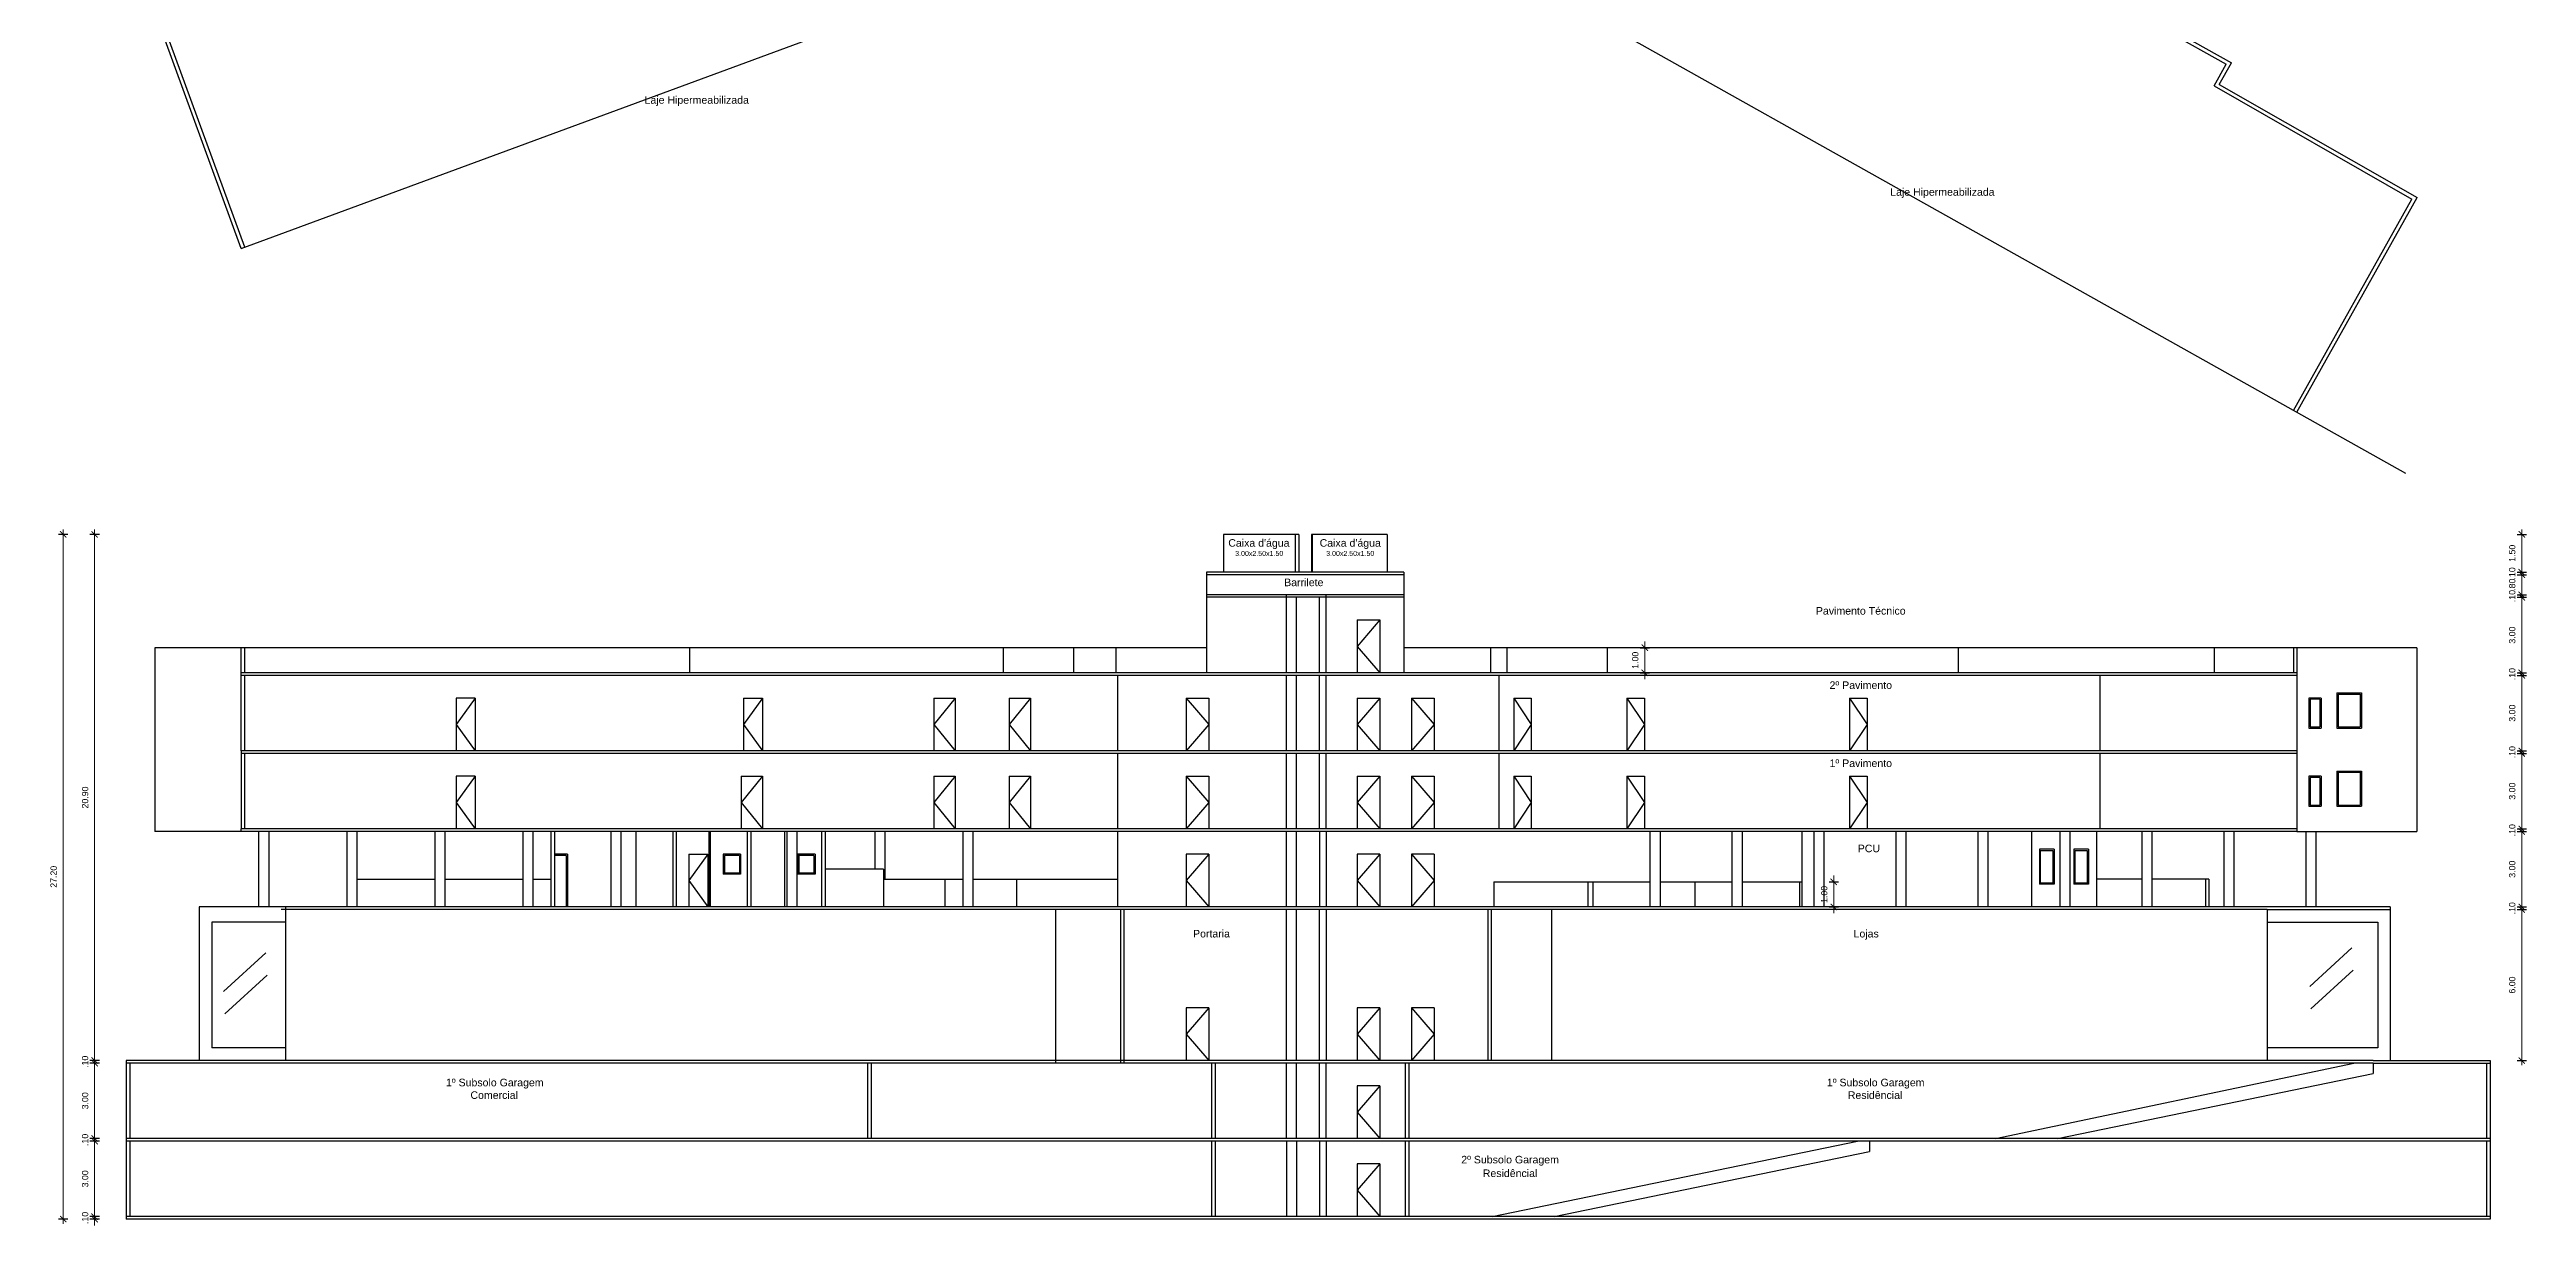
# Model space of a CAD drawing. Header units: millimetres. Extents: x -210 to 1173, y -437 to 320.
# Drawn here: x 695.2 to 793.6, y -335.7 to -289 of the extents above; entities that cross this region are included whole.
import ezdxf
from ezdxf.enums import TextEntityAlignment as Align

# ---------------------------------------------------------------- set-up
doc = ezdxf.new("R2010")
doc.units = ezdxf.units.MM
doc.header["$LTSCALE"] = 0.3
doc.linetypes.add('DASHED2', pattern=[9.525, 6.35, -3.175])
for name, color, linetype in [('CORTE', 6, 'Continuous'), ('COTAS', 1, 'Continuous'), ('PROJEÇÃO', 1, 'DASHED2'), ('TEXTOS', 2, 'Continuous'), ('VISTA', 2, 'Continuous'), ('VISTA LONGE', 1, 'Continuous')]:
    doc.layers.add(name, color=color, linetype=linetype)
doc.styles.add('2MM 1_100', font='ARIAL.TTF', dxfattribs={"height": 0.2})
doc.styles.add('3MM 1_100', font='ARIAL.TTF', dxfattribs={"height": 0.3})
doc.styles.add('COTAS', font='ARIAL.TTF')
doc.dimstyles.new('1_125', dxfattribs={"dimscale": 0.125, "dimtxt": 2, "dimasz": 2, "dimexe": 1.5, "dimexo": 6, "dimgap": 2, "dimtad": 1, "dimzin": 4, "dimdsep": 46, "dimtxsty": 'COTAS', "dimblk": 'ARCHTICK', "dimcen": 2.5, "dimdle": 1.5, "dimclrt": 2, "dimadec": 0, "dimazin": 0, "dimtfac": 1, "dimtix": 1, "dimtmove": 2, "dimatfit": 3, "dimldrblk": 'DOT', "dimfxl": 1.5, "dimfxlon": 1, "dimlwd": 5, "dimarcsym": 0})

# ---------------------------------------------------------------- blocks, each defined once
blk = doc.blocks.new('_ArchTick')
at = {"color": 0, "linetype": 'ByBlock', "const_width": 0.15}
blk.add_lwpolyline([(-0.5, -0.5), (0.5, 0.5)], dxfattribs=at)
blk = doc.blocks.new('*D17')
at = {"layer": 'COTAS', "color": 0, "lineweight": -2}
for p, q in [((695.922, -308.254), (695.547, -308.254)), ((695.922, -335.454), (695.547, -335.454))]:
    blk.add_line(p, q, dxfattribs=at)
at = {"layer": 'COTAS', "color": 0, "lineweight": 5}
blk.add_line((695.735, -308.066), (695.735, -335.641), dxfattribs=at)
at = {"layer": 'Defpoints', "color": 0}
for p in [(761.465, -308.254), (695.735, -335.454), (761.465, -335.454)]:
    blk.add_point(p, dxfattribs=at)
at = {"layer": 'COTAS', "color": 0, "lineweight": 5, "xscale": 0.25, "yscale": 0.25, "zscale": 0.25}
for p, rotation in [((695.735, -308.254), 90), ((695.735, -335.454), 270)]:
    blk.add_blockref('_ArchTick', p, dxfattribs=dict(at, rotation=rotation))
at = {"layer": 'COTAS', "color": 2, "insert": (695.357, -321.854), "char_height": 0.25, "attachment_point": 5, "rotation": 90, "style": 'COTAS'}
blk.add_mtext('27.20', dxfattribs=at)
blk = doc.blocks.new('_Dot')
at = {"color": 0, "linetype": 'ByBlock', "lineweight": -2}
blk.add_line((-0.5, 0), (-1, 0), dxfattribs=at)
at = {"color": 0, "linetype": 'ByBlock', "const_width": 0.5}
blk.add_lwpolyline([(-0.25, 0, 1), (0.25, 0, 1)], format="xyb", close=True, dxfattribs=at)
blk = doc.blocks.new('*D18')
at = {"layer": 'COTAS', "color": 0, "lineweight": -2}
for p, q in [((697.172, -335.354), (696.797, -335.354)), ((697.172, -335.454), (696.797, -335.454))]:
    blk.add_line(p, q, dxfattribs=at)
at = {"layer": 'COTAS', "color": 0, "lineweight": 5}
for p, q in [((696.985, -335.354), (696.985, -335.104)), ((696.985, -335.454), (696.985, -335.354)), ((696.985, -335.454), (696.985, -335.704))]:
    blk.add_line(p, q, dxfattribs=at)
at = {"layer": 'Defpoints', "color": 0}
for p in [(696.985, -335.354), (698.235, -335.354), (698.235, -335.454)]:
    blk.add_point(p, dxfattribs=at)
at = {"layer": 'COTAS', "color": 0, "lineweight": 5, "xscale": 0.25, "yscale": 0.25, "zscale": 0.25}
for p, rotation in [((696.985, -335.354), 270), ((696.985, -335.454), 90)]:
    blk.add_blockref('_ArchTick', p, dxfattribs=dict(at, rotation=rotation))
at = {"layer": 'COTAS', "color": 2, "insert": (696.607, -335.404), "char_height": 0.25, "attachment_point": 5, "rotation": 90, "style": 'COTAS'}
blk.add_mtext('.10', dxfattribs=at)
blk = doc.blocks.new('*D19')
at = {"layer": 'COTAS', "color": 0, "lineweight": -2}
for p, q in [((697.172, -332.354), (696.797, -332.354)), ((697.172, -335.354), (696.797, -335.354))]:
    blk.add_line(p, q, dxfattribs=at)
at = {"layer": 'COTAS', "color": 0, "lineweight": 5}
blk.add_line((696.985, -335.541), (696.985, -332.166), dxfattribs=at)
at = {"layer": 'Defpoints', "color": 0}
for p in [(696.985, -332.354), (698.235, -332.354), (698.235, -335.354)]:
    blk.add_point(p, dxfattribs=at)
at = {"layer": 'COTAS', "color": 0, "lineweight": 5, "xscale": 0.25, "yscale": 0.25, "zscale": 0.25}
for p, rotation in [((696.985, -332.354), 90), ((696.985, -335.354), 270)]:
    blk.add_blockref('_ArchTick', p, dxfattribs=dict(at, rotation=rotation))
at = {"layer": 'COTAS', "color": 2, "insert": (696.607, -333.854), "char_height": 0.25, "attachment_point": 5, "rotation": 90, "style": 'COTAS'}
blk.add_mtext('3.00', dxfattribs=at)
blk = doc.blocks.new('*D20')
at = {"layer": 'COTAS', "color": 0, "lineweight": -2}
for p, q in [((697.172, -332.254), (696.797, -332.254)), ((697.172, -332.354), (696.797, -332.354))]:
    blk.add_line(p, q, dxfattribs=at)
at = {"layer": 'COTAS', "color": 0, "lineweight": 5}
for p, q in [((696.985, -332.254), (696.985, -332.004)), ((696.985, -332.354), (696.985, -332.254)), ((696.985, -332.354), (696.985, -332.604))]:
    blk.add_line(p, q, dxfattribs=at)
at = {"layer": 'Defpoints', "color": 0}
for p in [(696.985, -332.254), (698.235, -332.254), (698.235, -332.354)]:
    blk.add_point(p, dxfattribs=at)
at = {"layer": 'COTAS', "color": 0, "lineweight": 5, "xscale": 0.25, "yscale": 0.25, "zscale": 0.25}
for p, rotation in [((696.985, -332.254), 270), ((696.985, -332.354), 90)]:
    blk.add_blockref('_ArchTick', p, dxfattribs=dict(at, rotation=rotation))
at = {"layer": 'COTAS', "color": 2, "insert": (696.607, -332.304), "char_height": 0.25, "attachment_point": 5, "rotation": 90, "style": 'COTAS'}
blk.add_mtext('.10', dxfattribs=at)
blk = doc.blocks.new('*D21')
at = {"layer": 'COTAS', "color": 0, "lineweight": -2}
for p, q in [((697.172, -329.254), (696.797, -329.254)), ((697.172, -332.254), (696.797, -332.254))]:
    blk.add_line(p, q, dxfattribs=at)
at = {"layer": 'COTAS', "color": 0, "lineweight": 5}
blk.add_line((696.985, -332.441), (696.985, -329.066), dxfattribs=at)
at = {"layer": 'Defpoints', "color": 0}
for p in [(696.985, -329.254), (698.235, -329.254), (698.235, -332.254)]:
    blk.add_point(p, dxfattribs=at)
at = {"layer": 'COTAS', "color": 0, "lineweight": 5, "xscale": 0.25, "yscale": 0.25, "zscale": 0.25}
for p, rotation in [((696.985, -329.254), 90), ((696.985, -332.254), 270)]:
    blk.add_blockref('_ArchTick', p, dxfattribs=dict(at, rotation=rotation))
at = {"layer": 'COTAS', "color": 2, "insert": (696.607, -330.754), "char_height": 0.25, "attachment_point": 5, "rotation": 90, "style": 'COTAS'}
blk.add_mtext('3.00', dxfattribs=at)
blk = doc.blocks.new('*D22')
at = {"layer": 'COTAS', "color": 0, "lineweight": -2}
for p, q in [((697.172, -329.154), (696.797, -329.154)), ((697.172, -329.254), (696.797, -329.254))]:
    blk.add_line(p, q, dxfattribs=at)
at = {"layer": 'COTAS', "color": 0, "lineweight": 5}
for p, q in [((696.985, -329.154), (696.985, -328.904)), ((696.985, -329.254), (696.985, -329.154)), ((696.985, -329.254), (696.985, -329.504))]:
    blk.add_line(p, q, dxfattribs=at)
at = {"layer": 'Defpoints', "color": 0}
for p in [(696.985, -329.154), (698.235, -329.154), (698.235, -329.254)]:
    blk.add_point(p, dxfattribs=at)
at = {"layer": 'COTAS', "color": 0, "lineweight": 5, "xscale": 0.25, "yscale": 0.25, "zscale": 0.25}
for p, rotation in [((696.985, -329.154), 270), ((696.985, -329.254), 90)]:
    blk.add_blockref('_ArchTick', p, dxfattribs=dict(at, rotation=rotation))
at = {"layer": 'COTAS', "color": 2, "insert": (696.607, -329.204), "char_height": 0.25, "attachment_point": 5, "rotation": 90, "style": 'COTAS'}
blk.add_mtext('.10', dxfattribs=at)
blk = doc.blocks.new('*D23')
at = {"layer": 'COTAS', "color": 0, "lineweight": -2}
for p, q in [((697.172, -308.254), (696.797, -308.254)), ((697.172, -329.154), (696.797, -329.154))]:
    blk.add_line(p, q, dxfattribs=at)
at = {"layer": 'COTAS', "color": 0, "lineweight": 5}
blk.add_line((696.985, -308.066), (696.985, -329.341), dxfattribs=at)
at = {"layer": 'Defpoints', "color": 0}
for p in [(743.252, -308.254), (696.985, -329.154), (743.252, -329.154)]:
    blk.add_point(p, dxfattribs=at)
at = {"layer": 'COTAS', "color": 0, "lineweight": 5, "xscale": 0.25, "yscale": 0.25, "zscale": 0.25}
for p, rotation in [((696.985, -308.254), 90), ((696.985, -329.154), 270)]:
    blk.add_blockref('_ArchTick', p, dxfattribs=dict(at, rotation=rotation))
at = {"layer": 'COTAS', "color": 2, "insert": (696.607, -318.704), "char_height": 0.25, "attachment_point": 5, "rotation": 90, "style": 'COTAS'}
blk.add_mtext('20.90', dxfattribs=at)
blk = doc.blocks.new('*D24')
at = {"layer": 'COTAS', "color": 0, "lineweight": -2}
for p, q in [((793.221, -323.154), (793.596, -323.154)), ((793.221, -329.154), (793.596, -329.154))]:
    blk.add_line(p, q, dxfattribs=at)
at = {"layer": 'COTAS', "color": 0, "lineweight": 5}
blk.add_line((793.409, -329.341), (793.409, -322.966), dxfattribs=at)
at = {"layer": 'Defpoints', "color": 0}
for p in [(788.186, -323.154), (793.409, -323.154), (788.186, -329.154)]:
    blk.add_point(p, dxfattribs=at)
at = {"layer": 'COTAS', "color": 0, "lineweight": 5, "xscale": 0.25, "yscale": 0.25, "zscale": 0.25}
for p, rotation in [((793.409, -323.154), 90), ((793.409, -329.154), 270)]:
    blk.add_blockref('_ArchTick', p, dxfattribs=dict(at, rotation=rotation))
at = {"layer": 'COTAS', "color": 2, "insert": (793.031, -326.154), "char_height": 0.25, "attachment_point": 5, "rotation": 90, "style": 'COTAS'}
blk.add_mtext('6.00', dxfattribs=at)
blk = doc.blocks.new('*D25')
at = {"layer": 'COTAS', "color": 0, "lineweight": -2}
for p, q in [((793.221, -323.054), (793.596, -323.054)), ((793.221, -323.154), (793.596, -323.154))]:
    blk.add_line(p, q, dxfattribs=at)
at = {"layer": 'COTAS', "color": 0, "lineweight": 5}
for p, q in [((793.409, -323.054), (793.409, -322.804)), ((793.409, -323.154), (793.409, -323.054)), ((793.409, -323.154), (793.409, -323.404))]:
    blk.add_line(p, q, dxfattribs=at)
at = {"layer": 'Defpoints', "color": 0}
for p in [(788.186, -323.054), (788.186, -323.154), (793.409, -323.054)]:
    blk.add_point(p, dxfattribs=at)
at = {"layer": 'COTAS', "color": 0, "lineweight": 5, "xscale": 0.25, "yscale": 0.25, "zscale": 0.25}
for p, rotation in [((793.409, -323.054), 270), ((793.409, -323.154), 90)]:
    blk.add_blockref('_ArchTick', p, dxfattribs=dict(at, rotation=rotation))
at = {"layer": 'COTAS', "color": 2, "insert": (793.031, -323.104), "char_height": 0.25, "attachment_point": 5, "rotation": 90, "style": 'COTAS'}
blk.add_mtext('.10', dxfattribs=at)
blk = doc.blocks.new('*D26')
at = {"layer": 'COTAS', "color": 0, "lineweight": -2}
for p, q in [((793.221, -320.054), (793.596, -320.054)), ((793.221, -323.054), (793.596, -323.054))]:
    blk.add_line(p, q, dxfattribs=at)
at = {"layer": 'COTAS', "color": 0, "lineweight": 5}
blk.add_line((793.409, -319.866), (793.409, -323.241), dxfattribs=at)
at = {"layer": 'Defpoints', "color": 0}
for p in [(784.467, -320.054), (784.467, -323.054), (793.409, -323.054)]:
    blk.add_point(p, dxfattribs=at)
at = {"layer": 'COTAS', "color": 0, "lineweight": 5, "xscale": 0.25, "yscale": 0.25, "zscale": 0.25}
for p, rotation in [((793.409, -320.054), 90), ((793.409, -323.054), 270)]:
    blk.add_blockref('_ArchTick', p, dxfattribs=dict(at, rotation=rotation))
at = {"layer": 'COTAS', "color": 2, "insert": (793.031, -321.554), "char_height": 0.25, "attachment_point": 5, "rotation": 90, "style": 'COTAS'}
blk.add_mtext('3.00', dxfattribs=at)
blk = doc.blocks.new('*D27')
at = {"layer": 'COTAS', "color": 0, "lineweight": 5}
for p, q in [((793.409, -319.954), (793.409, -319.704)), ((793.409, -320.054), (793.409, -319.954)), ((793.409, -320.054), (793.409, -320.304))]:
    blk.add_line(p, q, dxfattribs=at)
at = {"layer": 'COTAS', "color": 0, "lineweight": -2}
for p, q in [((793.221, -319.954), (793.596, -319.954)), ((793.221, -320.054), (793.596, -320.054))]:
    blk.add_line(p, q, dxfattribs=at)
at = {"layer": 'Defpoints', "color": 0}
for p in [(784.467, -319.954), (784.467, -320.054), (793.409, -319.954)]:
    blk.add_point(p, dxfattribs=at)
at = {"layer": 'COTAS', "color": 0, "lineweight": 5, "xscale": 0.25, "yscale": 0.25, "zscale": 0.25}
for p, rotation in [((793.409, -319.954), 270), ((793.409, -320.054), 90)]:
    blk.add_blockref('_ArchTick', p, dxfattribs=dict(at, rotation=rotation))
at = {"layer": 'COTAS', "color": 2, "insert": (793.031, -320.004), "char_height": 0.25, "attachment_point": 5, "rotation": 90, "style": 'COTAS'}
blk.add_mtext('.10', dxfattribs=at)
blk = doc.blocks.new('*D28')
at = {"layer": 'COTAS', "color": 0, "lineweight": 5}
blk.add_line((793.409, -320.141), (793.409, -316.766), dxfattribs=at)
at = {"layer": 'COTAS', "color": 0, "lineweight": -2}
for p, q in [((793.221, -316.954), (793.596, -316.954)), ((793.221, -319.954), (793.596, -319.954))]:
    blk.add_line(p, q, dxfattribs=at)
at = {"layer": 'Defpoints', "color": 0}
for p in [(784.467, -316.954), (793.409, -316.954), (784.467, -319.954)]:
    blk.add_point(p, dxfattribs=at)
at = {"layer": 'COTAS', "color": 0, "lineweight": 5, "xscale": 0.25, "yscale": 0.25, "zscale": 0.25}
for p, rotation in [((793.409, -316.954), 90), ((793.409, -319.954), 270)]:
    blk.add_blockref('_ArchTick', p, dxfattribs=dict(at, rotation=rotation))
at = {"layer": 'COTAS', "color": 2, "insert": (793.031, -318.454), "char_height": 0.25, "attachment_point": 5, "rotation": 90, "style": 'COTAS'}
blk.add_mtext('3.00', dxfattribs=at)
blk = doc.blocks.new('*D29')
at = {"layer": 'COTAS', "color": 0, "lineweight": -2}
for p, q in [((793.221, -316.854), (793.596, -316.854)), ((793.221, -316.954), (793.596, -316.954))]:
    blk.add_line(p, q, dxfattribs=at)
at = {"layer": 'COTAS', "color": 0, "lineweight": 5}
for p, q in [((793.409, -316.854), (793.409, -316.604)), ((793.409, -316.954), (793.409, -316.854)), ((793.409, -316.954), (793.409, -317.204))]:
    blk.add_line(p, q, dxfattribs=at)
at = {"layer": 'Defpoints', "color": 0}
for p in [(784.467, -316.854), (793.409, -316.854), (784.467, -316.954)]:
    blk.add_point(p, dxfattribs=at)
at = {"layer": 'COTAS', "color": 0, "lineweight": 5, "xscale": 0.25, "yscale": 0.25, "zscale": 0.25}
for p, rotation in [((793.409, -316.854), 270), ((793.409, -316.954), 90)]:
    blk.add_blockref('_ArchTick', p, dxfattribs=dict(at, rotation=rotation))
at = {"layer": 'COTAS', "color": 2, "insert": (793.031, -316.904), "char_height": 0.25, "attachment_point": 5, "rotation": 90, "style": 'COTAS'}
blk.add_mtext('.10', dxfattribs=at)
blk = doc.blocks.new('*D30')
at = {"layer": 'COTAS', "color": 0, "lineweight": -2}
for p, q in [((793.221, -313.854), (793.596, -313.854)), ((793.221, -316.854), (793.596, -316.854))]:
    blk.add_line(p, q, dxfattribs=at)
at = {"layer": 'COTAS', "color": 0, "lineweight": 5}
blk.add_line((793.409, -317.041), (793.409, -313.666), dxfattribs=at)
at = {"layer": 'Defpoints', "color": 0}
for p in [(784.467, -313.854), (793.409, -313.854), (784.467, -316.854)]:
    blk.add_point(p, dxfattribs=at)
at = {"layer": 'COTAS', "color": 0, "lineweight": 5, "xscale": 0.25, "yscale": 0.25, "zscale": 0.25}
for p, rotation in [((793.409, -313.854), 90), ((793.409, -316.854), 270)]:
    blk.add_blockref('_ArchTick', p, dxfattribs=dict(at, rotation=rotation))
at = {"layer": 'COTAS', "color": 2, "insert": (793.031, -315.354), "char_height": 0.25, "attachment_point": 5, "rotation": 90, "style": 'COTAS'}
blk.add_mtext('3.00', dxfattribs=at)
blk = doc.blocks.new('*D31')
at = {"layer": 'COTAS', "color": 0, "lineweight": -2}
for p, q in [((793.221, -313.754), (793.596, -313.754)), ((793.221, -313.854), (793.596, -313.854))]:
    blk.add_line(p, q, dxfattribs=at)
at = {"layer": 'COTAS', "color": 0, "lineweight": 5}
for p, q in [((793.409, -313.754), (793.409, -313.504)), ((793.409, -313.854), (793.409, -313.754)), ((793.409, -313.854), (793.409, -314.104))]:
    blk.add_line(p, q, dxfattribs=at)
at = {"layer": 'Defpoints', "color": 0}
for p in [(784.467, -313.754), (784.467, -313.854), (793.409, -313.754)]:
    blk.add_point(p, dxfattribs=at)
at = {"layer": 'COTAS', "color": 0, "lineweight": 5, "xscale": 0.25, "yscale": 0.25, "zscale": 0.25}
for p, rotation in [((793.409, -313.754), 270), ((793.409, -313.854), 90)]:
    blk.add_blockref('_ArchTick', p, dxfattribs=dict(at, rotation=rotation))
at = {"layer": 'COTAS', "color": 2, "insert": (793.031, -313.804), "char_height": 0.25, "attachment_point": 5, "rotation": 90, "style": 'COTAS'}
blk.add_mtext('.10', dxfattribs=at)
blk = doc.blocks.new('*D32')
at = {"layer": 'COTAS', "color": 0, "lineweight": -2}
for p, q in [((793.221, -310.754), (793.596, -310.754)), ((793.221, -313.754), (793.596, -313.754))]:
    blk.add_line(p, q, dxfattribs=at)
at = {"layer": 'COTAS', "color": 0, "lineweight": 5}
blk.add_line((793.409, -313.941), (793.409, -310.566), dxfattribs=at)
at = {"layer": 'Defpoints', "color": 0}
for p in [(749.002, -310.754), (793.409, -310.754), (749.002, -313.754)]:
    blk.add_point(p, dxfattribs=at)
at = {"layer": 'COTAS', "color": 0, "lineweight": 5, "xscale": 0.25, "yscale": 0.25, "zscale": 0.25}
for p, rotation in [((793.409, -310.754), 90), ((793.409, -313.754), 270)]:
    blk.add_blockref('_ArchTick', p, dxfattribs=dict(at, rotation=rotation))
at = {"layer": 'COTAS', "color": 2, "insert": (793.031, -312.254), "char_height": 0.25, "attachment_point": 5, "rotation": 90, "style": 'COTAS'}
blk.add_mtext('3.00', dxfattribs=at)
blk = doc.blocks.new('*D33')
at = {"layer": 'COTAS', "color": 0, "lineweight": -2}
for p, q in [((793.221, -310.654), (793.596, -310.654)), ((793.221, -310.754), (793.596, -310.754))]:
    blk.add_line(p, q, dxfattribs=at)
at = {"layer": 'COTAS', "color": 0, "lineweight": 5}
for p, q in [((793.409, -310.654), (793.409, -310.404)), ((793.409, -310.754), (793.409, -310.654)), ((793.409, -310.754), (793.409, -311.004))]:
    blk.add_line(p, q, dxfattribs=at)
at = {"layer": 'Defpoints', "color": 0}
for p in [(749.002, -310.654), (749.002, -310.754), (793.409, -310.654)]:
    blk.add_point(p, dxfattribs=at)
at = {"layer": 'COTAS', "color": 0, "lineweight": 5, "xscale": 0.25, "yscale": 0.25, "zscale": 0.25}
for p, rotation in [((793.409, -310.654), 270), ((793.409, -310.754), 90)]:
    blk.add_blockref('_ArchTick', p, dxfattribs=dict(at, rotation=rotation))
at = {"layer": 'COTAS', "color": 2, "insert": (793.031, -310.704), "char_height": 0.25, "attachment_point": 5, "rotation": 90, "style": 'COTAS'}
blk.add_mtext('.10', dxfattribs=at)
blk = doc.blocks.new('*D34')
at = {"layer": 'COTAS', "color": 0, "lineweight": -2}
for p, q in [((793.221, -309.854), (793.596, -309.854)), ((793.221, -310.654), (793.596, -310.654))]:
    blk.add_line(p, q, dxfattribs=at)
at = {"layer": 'COTAS', "color": 0, "lineweight": 5}
for p, q in [((793.409, -309.854), (793.409, -309.604)), ((793.409, -310.654), (793.409, -309.854)), ((793.409, -310.654), (793.409, -310.904))]:
    blk.add_line(p, q, dxfattribs=at)
at = {"layer": 'Defpoints', "color": 0}
for p in [(749.002, -309.854), (793.409, -309.854), (749.002, -310.654)]:
    blk.add_point(p, dxfattribs=at)
at = {"layer": 'COTAS', "color": 0, "lineweight": 5, "xscale": 0.25, "yscale": 0.25, "zscale": 0.25}
for p, rotation in [((793.409, -309.854), 270), ((793.409, -310.654), 90)]:
    blk.add_blockref('_ArchTick', p, dxfattribs=dict(at, rotation=rotation))
at = {"layer": 'COTAS', "color": 2, "insert": (793.031, -310.254), "char_height": 0.25, "attachment_point": 5, "rotation": 90, "style": 'COTAS'}
blk.add_mtext('.80', dxfattribs=at)
blk = doc.blocks.new('*D35')
at = {"layer": 'COTAS', "color": 0, "lineweight": -2}
for p, q in [((793.221, -309.754), (793.596, -309.754)), ((793.221, -309.854), (793.596, -309.854))]:
    blk.add_line(p, q, dxfattribs=at)
at = {"layer": 'COTAS', "color": 0, "lineweight": 5}
for p, q in [((793.409, -309.754), (793.409, -309.504)), ((793.409, -309.854), (793.409, -309.754)), ((793.409, -309.854), (793.409, -310.104))]:
    blk.add_line(p, q, dxfattribs=at)
at = {"layer": 'Defpoints', "color": 0}
for p in [(749.002, -309.754), (749.002, -309.854), (793.409, -309.754)]:
    blk.add_point(p, dxfattribs=at)
at = {"layer": 'COTAS', "color": 0, "lineweight": 5, "xscale": 0.25, "yscale": 0.25, "zscale": 0.25}
for p, rotation in [((793.409, -309.754), 270), ((793.409, -309.854), 90)]:
    blk.add_blockref('_ArchTick', p, dxfattribs=dict(at, rotation=rotation))
at = {"layer": 'COTAS', "color": 2, "insert": (793.031, -309.804), "char_height": 0.25, "attachment_point": 5, "rotation": 90, "style": 'COTAS'}
blk.add_mtext('.10', dxfattribs=at)
blk = doc.blocks.new('*D36')
at = {"layer": 'COTAS', "color": 0, "lineweight": -2}
for p, q in [((793.221, -308.254), (793.596, -308.254)), ((793.221, -309.754), (793.596, -309.754))]:
    blk.add_line(p, q, dxfattribs=at)
at = {"layer": 'COTAS', "color": 0, "lineweight": 5}
blk.add_line((793.409, -309.941), (793.409, -308.066), dxfattribs=at)
at = {"layer": 'Defpoints', "color": 0}
for p in [(748.328, -308.254), (793.409, -308.254), (748.328, -309.754)]:
    blk.add_point(p, dxfattribs=at)
at = {"layer": 'COTAS', "color": 0, "lineweight": 5, "xscale": 0.25, "yscale": 0.25, "zscale": 0.25}
for p, rotation in [((793.409, -308.254), 90), ((793.409, -309.754), 270)]:
    blk.add_blockref('_ArchTick', p, dxfattribs=dict(at, rotation=rotation))
at = {"layer": 'COTAS', "color": 2, "insert": (793.031, -309.004), "char_height": 0.25, "attachment_point": 5, "rotation": 90, "style": 'COTAS'}
blk.add_mtext('1.50', dxfattribs=at)
blk = doc.blocks.new('*D37')
at = {"layer": 'COTAS', "color": 0, "lineweight": -2}
for p, q in [((765.889, -322.054), (766.264, -322.054)), ((765.889, -323.054), (766.264, -323.054))]:
    blk.add_line(p, q, dxfattribs=at)
at = {"layer": 'COTAS', "color": 0, "lineweight": 5}
for p, q in [((766.076, -322.054), (766.076, -321.804)), ((766.076, -322.054), (766.076, -323.054)), ((766.076, -323.054), (766.076, -323.304))]:
    blk.add_line(p, q, dxfattribs=at)
at = {"layer": 'Defpoints', "color": 0}
for p in [(764.81, -322.054), (764.81, -323.054), (766.076, -323.054)]:
    blk.add_point(p, dxfattribs=at)
at = {"layer": 'COTAS', "color": 0, "lineweight": 5, "xscale": 0.25, "yscale": 0.25, "zscale": 0.25}
for p, rotation in [((766.076, -322.054), 270), ((766.076, -323.054), 90)]:
    blk.add_blockref('_ArchTick', p, dxfattribs=dict(at, rotation=rotation))
at = {"layer": 'COTAS', "color": 2, "insert": (765.699, -322.554), "char_height": 0.25, "attachment_point": 5, "rotation": 90, "style": 'COTAS'}
blk.add_mtext('1.00', dxfattribs=at)
blk = doc.blocks.new('*D38')
at = {"layer": 'COTAS', "color": 0, "lineweight": -2}
for p, q in [((758.381, -312.754), (758.756, -312.754)), ((758.381, -313.754), (758.756, -313.754))]:
    blk.add_line(p, q, dxfattribs=at)
at = {"layer": 'COTAS', "color": 0, "lineweight": 5}
for p, q in [((758.568, -312.754), (758.568, -312.504)), ((758.568, -312.754), (758.568, -313.754)), ((758.568, -313.754), (758.568, -314.004))]:
    blk.add_line(p, q, dxfattribs=at)
at = {"layer": 'Defpoints', "color": 0}
for p in [(757.078, -312.754), (757.078, -313.754), (758.568, -313.754)]:
    blk.add_point(p, dxfattribs=at)
at = {"layer": 'COTAS', "color": 0, "lineweight": 5, "xscale": 0.25, "yscale": 0.25, "zscale": 0.25}
for p, rotation in [((758.568, -312.754), 270), ((758.568, -313.754), 90)]:
    blk.add_blockref('_ArchTick', p, dxfattribs=dict(at, rotation=rotation))
at = {"layer": 'COTAS', "color": 2, "insert": (758.191, -313.254), "char_height": 0.25, "attachment_point": 5, "rotation": 90, "style": 'COTAS'}
blk.add_mtext('1.00', dxfattribs=at)

msp = doc.modelspace()

# ---------------------------------------------------------------- linework, layer by layer
for p, q in [((702.806, -296.892), (745.084, -281.314)), ((788.805, -305.834), (745.092, -281.314))]:
    msp.add_line(p, q)
at = {"layer": 'CORTE'}
for p, q in [((744.677, -308.254), (744.677, -309.754)), ((744.828, -308.254), (744.677, -308.254)), ((744.828, -308.254), (744.828, -309.754)), ((745.328, -308.254), (745.328, -309.754)), ((745.359, -308.254), (745.328, -308.254)), ((745.359, -308.254), (745.359, -309.754)), ((744.329, -313.754), (744.329, -310.654)), ((745.911, -310.654), (744.329, -310.654)), ((745.911, -310.754), (744.329, -310.754)), ((744.737, -313.754), (744.737, -310.754)), ((745.644, -313.754), (745.644, -310.754)), ((745.911, -313.754), (745.911, -310.654)), ((702.805, -316.854), (702.805, -312.754)), ((702.945, -312.754), (702.805, -312.754)), ((702.945, -312.754), (702.945, -313.754)), ((784.336, -312.754), (784.336, -313.754)), ((784.467, -312.754), (784.336, -312.754)), ((784.467, -312.754), (784.467, -313.754)), ((784.467, -313.754), (702.805, -313.754)), ((784.467, -313.854), (702.805, -313.854)), ((702.945, -313.854), (702.945, -316.854)), ((744.329, -316.854), (744.329, -313.854)), ((744.737, -316.854), (744.737, -313.854)), ((745.644, -316.854), (745.644, -313.854)), ((745.911, -316.854), (745.911, -313.854)), ((776.642, -313.854), (776.642, -316.854)), ((784.467, -313.754), (784.467, -320.054)), ((702.805, -316.854), (702.805, -319.954)), ((784.467, -316.854), (702.805, -316.854)), ((784.467, -316.954), (702.805, -316.954)), ((702.945, -316.954), (702.945, -319.954)), ((744.329, -319.954), (744.329, -316.954)), ((744.737, -319.954), (744.737, -316.954)), ((745.644, -319.954), (745.644, -316.954)), ((745.911, -319.954), (745.911, -316.954)), ((776.642, -316.954), (776.642, -319.954)), ((784.467, -319.954), (702.805, -319.954)), ((702.805, -320.054), (702.805, -319.954)), ((703.899, -320.054), (702.805, -320.054)), ((784.467, -320.054), (703.899, -320.054)), ((715.115, -320.054), (715.115, -323.054)), ((715.25, -320.054), (715.25, -323.054)), ((719.954, -320.054), (719.954, -323.054)), ((720.089, -320.054), (720.089, -323.054)), ((722.907, -320.054), (722.907, -323.054)), ((723.051, -320.054), (723.051, -323.054)), ((725.867, -320.054), (725.867, -323.054)), ((726.007, -320.054), (726.007, -323.054)), ((744.329, -323.054), (744.329, -320.054)), ((744.737, -323.054), (744.737, -320.054)), ((745.644, -320.054), (745.644, -323.054)), ((745.911, -320.054), (745.911, -323.054)), ((780.849, -321.954), (780.849, -323.054)), ((780.979, -321.954), (780.849, -321.954)), ((780.979, -321.954), (780.979, -323.054)), ((788.186, -323.054), (704.399, -323.054)), ((783.295, -323.154), (704.399, -323.154)), ((704.57, -323.054), (704.57, -323.154)), ((704.57, -323.154), (704.57, -329.154)), ((735.16, -323.154), (735.16, -329.214)), ((737.734, -323.154), (737.734, -329.214)), ((737.875, -323.154), (737.875, -329.214)), ((744.329, -329.154), (744.329, -323.154)), ((744.737, -329.154), (744.737, -323.154)), ((745.644, -329.154), (745.644, -323.154)), ((745.911, -323.154), (745.911, -329.154)), ((752.333, -323.154), (752.333, -329.154)), ((752.464, -323.154), (752.464, -329.154)), ((754.863, -323.154), (754.863, -329.154)), ((783.295, -323.154), (783.295, -329.154)), ((788.186, -323.054), (788.186, -323.154)), ((698.235, -329.154), (698.235, -335.454)), ((741.354, -329.154), (698.235, -329.154)), ((741.354, -329.254), (698.235, -329.254)), ((698.385, -329.254), (698.385, -332.254)), ((727.685, -329.254), (727.685, -332.254)), ((727.835, -329.254), (727.835, -332.254)), ((787.5, -329.154), (741.354, -329.154)), ((787.5, -329.254), (741.354, -329.254)), ((741.354, -329.254), (741.354, -332.254)), ((741.504, -329.254), (741.504, -332.254)), ((744.329, -332.254), (744.329, -329.254)), ((744.737, -332.254), (744.737, -329.254)), ((745.644, -332.254), (745.644, -329.254)), ((745.911, -332.254), (745.911, -329.254)), ((749.048, -329.254), (749.048, -332.254)), ((749.198, -329.254), (749.198, -332.254)), ((787.5, -329.154), (792.159, -329.154)), ((787.5, -329.254), (792.159, -329.254)), ((792.009, -329.254), (792.009, -332.254)), ((792.159, -329.154), (792.159, -335.454)), ((767.5, -332.254), (698.235, -332.254)), ((767.5, -332.354), (698.235, -332.354)), ((698.385, -332.354), (698.385, -335.354)), ((741.354, -332.354), (741.354, -335.354)), ((741.504, -332.354), (741.504, -335.354)), ((744.329, -332.354), (744.329, -335.354)), ((744.737, -332.354), (744.737, -335.354)), ((745.644, -332.354), (745.644, -335.354)), ((745.911, -332.354), (745.911, -335.354)), ((749.048, -332.354), (749.048, -335.354)), ((749.198, -332.354), (749.198, -335.354)), ((792.159, -332.254), (767.5, -332.254)), ((792.159, -332.354), (767.5, -332.354)), ((792.009, -332.354), (792.009, -335.354)), ((792.159, -335.354), (698.235, -335.354)), ((792.159, -335.454), (698.235, -335.454))]:
    msp.add_line(p, q, dxfattribs=at)
at = {"layer": 'PROJEÇÃO'}
for p, q in [((748.048, -311.654), (747.148, -312.704)), ((747.148, -312.704), (748.048, -313.754)), ((712.098, -314.754), (711.347, -315.804)), ((723.512, -314.754), (722.767, -315.804)), ((731.168, -314.754), (730.322, -315.804)), ((734.161, -314.754), (733.315, -315.804)), ((740.348, -314.754), (741.248, -315.804)), ((748.048, -314.754), (747.148, -315.804)), ((749.298, -314.754), (750.198, -315.804)), ((753.362, -314.754), (754.06, -315.804)), ((757.854, -314.754), (758.552, -315.804)), ((766.707, -314.754), (767.405, -315.804)), ((711.347, -315.804), (712.098, -316.854)), ((722.767, -315.804), (723.512, -316.854)), ((730.322, -315.804), (731.168, -316.854)), ((733.315, -315.804), (734.161, -316.854)), ((741.248, -315.804), (740.348, -316.854)), ((747.148, -315.804), (748.048, -316.854)), ((750.198, -315.804), (749.298, -316.854)), ((754.06, -315.804), (753.362, -316.854)), ((758.552, -315.804), (757.854, -316.854)), ((767.405, -315.804), (766.707, -316.854)), ((712.098, -317.854), (711.347, -318.904)), ((723.512, -317.854), (722.666, -318.904)), ((731.168, -317.854), (730.322, -318.904)), ((734.161, -317.854), (733.315, -318.904)), ((740.348, -317.854), (741.248, -318.904)), ((748.048, -317.854), (747.148, -318.904)), ((749.298, -317.854), (750.198, -318.904)), ((753.362, -317.854), (754.06, -318.904)), ((757.854, -317.854), (758.552, -318.904)), ((766.707, -317.854), (767.405, -318.904)), ((711.347, -318.904), (712.098, -319.954)), ((722.666, -318.904), (723.512, -319.954)), ((730.322, -318.904), (731.168, -319.954)), ((733.315, -318.904), (734.161, -319.954)), ((741.248, -318.904), (740.348, -319.954)), ((747.148, -318.904), (748.048, -319.954)), ((750.198, -318.904), (749.298, -319.954)), ((754.06, -318.904), (753.362, -319.954)), ((758.552, -318.904), (757.854, -319.954)), ((767.405, -318.904), (766.707, -319.954)), ((721.348, -320.954), (720.597, -322.004, 0)), ((741.248, -320.954), (740.348, -322.004)), ((748.048, -320.954), (747.148, -322.004)), ((749.298, -320.954), (750.198, -322.004)), ((720.597, -322.004, 0), (721.348, -323.054)), ((740.348, -322.004), (741.248, -323.054)), ((747.148, -322.004), (748.048, -323.054)), ((750.198, -322.004), (749.298, -323.054)), ((741.248, -327.054), (740.348, -328.104)), ((748.048, -327.054), (747.148, -328.104)), ((749.298, -327.054), (750.198, -328.104)), ((740.348, -328.104), (741.248, -329.154)), ((747.148, -328.104), (748.048, -329.154)), ((750.198, -328.104), (749.298, -329.154)), ((748.048, -330.154), (747.148, -331.204)), ((747.148, -331.204), (748.048, -332.254)), ((748.048, -333.254), (747.148, -334.304)), ((747.148, -334.304), (748.048, -335.354))]:
    msp.add_line(p, q, dxfattribs=at)
at = {"layer": 'VISTA'}
for p, q in [((771.107, -283.484), (781.875, -289.523)), ((771.165, -283.688), (781.671, -289.58)), ((702.806, -296.892), (699.376, -287.493)), ((702.947, -296.841), (699.568, -287.583)), ((781.189, -290.44), (781.671, -289.58)), ((781.393, -290.384), (781.875, -289.523)), ((781.189, -290.44), (789.044, -294.935)), ((781.393, -290.384), (789.248, -294.878)), ((784.337, -303.328), (789.044, -294.935)), ((784.468, -303.402), (789.248, -294.878)), ((741.828, -308.254), (741.828, -309.754)), ((744.677, -308.254), (741.828, -308.254)), ((748.328, -308.254), (745.359, -308.254)), ((748.328, -308.254), (748.328, -309.754)), ((741.152, -309.754), (741.152, -313.754)), ((749.002, -309.754), (741.152, -309.754)), ((749.002, -309.854), (741.152, -309.854)), ((749.002, -309.754), (749.002, -313.754)), ((744.329, -310.654), (741.152, -310.654)), ((744.329, -310.754), (741.152, -310.754)), ((749.002, -310.654), (745.911, -310.654)), ((749.002, -310.754), (745.911, -310.754)), ((747.148, -311.654), (747.148, -313.754)), ((747.148, -311.654), (748.048, -311.654)), ((748.048, -311.654), (748.048, -313.754)), ((699.375, -312.754), (699.375, -320.054)), ((702.805, -312.754), (699.375, -312.754)), ((741.152, -312.754), (702.945, -312.754)), ((720.615, -312.754), (720.615, -313.754)), ((733.082, -312.754), (733.082, -313.754)), ((735.876, -312.754), (735.876, -313.754)), ((737.561, -312.754), (737.561, -313.754)), ((784.336, -312.754), (749.002, -312.754)), ((752.443, -312.754), (752.443, -313.754)), ((753.092, -312.754), (753.092, -313.754)), ((757.078, -312.754), (757.078, -313.754)), ((771.015, -312.754), (771.015, -313.754)), ((781.188, -312.754), (781.188, -313.754)), ((789.247, -312.754), (784.467, -312.754)), ((789.247, -312.754), (789.247, -320.054)), ((737.616, -313.854), (737.616, -316.854)), ((752.773, -313.854), (752.773, -316.854)), ((711.347, -314.754), (711.347, -316.854)), ((712.098, -314.754), (711.347, -314.754)), ((712.098, -314.754), (712.098, -316.854)), ((722.767, -314.754), (722.767, -316.854)), ((722.767, -314.754), (723.512, -314.754)), ((723.512, -314.754), (723.512, -316.854)), ((730.322, -314.754), (730.322, -316.854)), ((730.322, -314.754), (731.168, -314.754)), ((731.168, -314.754), (731.168, -316.854)), ((733.315, -314.754), (733.315, -316.854)), ((733.315, -314.754), (734.161, -314.754)), ((734.161, -314.754), (734.161, -316.854)), ((740.348, -314.754), (740.348, -316.854)), ((740.348, -314.754), (741.248, -314.754)), ((741.248, -314.754), (741.248, -316.854)), ((747.148, -314.754), (747.148, -316.854)), ((747.148, -314.754), (748.048, -314.754)), ((748.048, -314.754), (748.048, -316.854)), ((749.298, -314.754), (749.298, -316.854)), ((749.298, -314.754), (750.198, -314.754)), ((750.198, -314.754), (750.198, -316.854)), ((753.362, -314.754), (753.362, -316.854)), ((753.362, -314.754), (754.06, -314.754)), ((754.06, -314.754), (754.06, -316.854)), ((757.854, -314.754), (757.854, -316.854)), ((757.854, -314.754), (758.552, -314.754)), ((758.552, -314.754), (758.552, -316.854)), ((766.707, -314.754), (766.707, -316.854)), ((766.707, -314.754), (767.405, -314.754)), ((767.405, -314.754), (767.405, -316.854)), ((784.947, -314.754), (784.947, -315.954)), ((785.436, -314.754), (784.947, -314.754)), ((784.997, -314.804), (784.997, -315.904)), ((785.386, -314.804), (784.997, -314.804)), ((785.386, -314.804), (785.386, -315.904)), ((785.436, -314.754), (785.436, -315.954)), ((786.06, -314.554), (786.06, -315.954)), ((786.06, -314.554), (787.038, -314.554)), ((786.11, -314.604), (786.11, -315.904)), ((786.11, -314.604), (786.988, -314.604)), ((786.988, -314.604), (786.988, -315.904)), ((787.038, -314.554), (787.038, -315.954)), ((784.947, -315.954), (785.436, -315.954)), ((784.997, -315.904), (785.386, -315.904)), ((786.06, -315.954), (787.038, -315.954)), ((786.11, -315.904), (786.988, -315.904)), ((737.616, -316.954), (737.616, -319.954)), ((752.773, -316.954), (752.773, -319.954)), ((786.06, -317.654), (786.06, -319.054)), ((786.06, -317.654), (787.038, -317.654)), ((786.11, -317.704), (786.11, -319.004)), ((786.11, -317.704), (786.988, -317.704)), ((786.988, -317.704), (786.988, -319.004)), ((787.038, -317.654), (787.038, -319.054)), ((711.347, -317.854), (711.347, -319.954)), ((712.098, -317.854), (711.347, -317.854)), ((712.098, -317.854), (712.098, -319.954)), ((722.666, -317.854), (722.666, -319.954)), ((722.666, -317.854), (723.512, -317.854)), ((723.512, -317.854), (723.512, -319.954)), ((730.322, -317.854), (730.322, -319.954)), ((730.322, -317.854), (731.168, -317.854)), ((731.168, -317.854), (731.168, -319.954)), ((733.315, -317.854), (733.315, -319.954)), ((733.315, -317.854), (734.161, -317.854)), ((734.161, -317.854), (734.161, -319.954)), ((740.348, -317.854), (740.348, -319.954)), ((740.348, -317.854), (741.248, -317.854)), ((741.248, -317.854), (741.248, -319.954)), ((747.148, -317.854), (747.148, -319.954)), ((747.148, -317.854), (748.048, -317.854)), ((748.048, -317.854), (748.048, -319.954)), ((749.298, -317.854), (749.298, -319.954)), ((749.298, -317.854), (750.198, -317.854)), ((750.198, -317.854), (750.198, -319.954)), ((753.362, -317.854), (753.362, -319.954)), ((753.362, -317.854), (754.06, -317.854)), ((754.06, -317.854), (754.06, -319.954)), ((757.854, -317.854), (757.854, -319.954)), ((757.854, -317.854), (758.552, -317.854)), ((758.552, -317.854), (758.552, -319.954)), ((766.707, -317.854), (766.707, -319.954)), ((766.707, -317.854), (767.405, -317.854)), ((767.405, -317.854), (767.405, -319.954)), ((784.947, -317.854), (784.947, -319.054)), ((785.436, -317.854), (784.947, -317.854)), ((785.386, -317.904), (784.997, -317.904)), ((784.997, -317.904), (784.997, -319.004)), ((785.386, -317.904), (785.386, -319.004)), ((785.436, -317.854), (785.436, -319.054)), ((784.947, -319.054), (785.436, -319.054)), ((784.997, -319.004), (785.386, -319.004)), ((786.06, -319.054), (787.038, -319.054)), ((786.11, -319.004), (786.988, -319.004)), ((702.805, -320.054), (699.375, -320.054)), ((703.499, -320.054), (703.499, -323.054)), ((703.899, -320.054), (703.899, -323.054)), ((706.999, -320.054), (706.999, -323.054)), ((707.399, -320.054), (707.399, -323.054)), ((710.496, -320.054), (710.496, -323.054)), ((710.896, -320.054), (710.896, -323.054)), ((713.993, -320.054), (713.993, -323.054)), ((714.393, -320.054), (714.393, -323.054)), ((717.49, -320.054), (717.49, -323.054)), ((717.89, -320.054), (717.89, -323.054)), ((718.485, -320.054), (718.485, -323.054)), ((721.387, -320.054), (721.387, -323.054)), ((721.442, -320.054), (721.442, -323.054)), ((724.398, -320.054), (724.398, -323.054)), ((724.484, -320.054), (724.484, -323.054)), ((724.884, -320.054), (724.884, -323.054)), ((727.981, -320.054), (727.981, -321.554)), ((728.381, -320.054), (728.381, -321.954)), ((731.478, -320.054), (731.478, -323.054)), ((731.878, -320.054), (731.878, -323.054)), ((737.616, -320.054), (737.616, -323.054)), ((758.774, -320.054), (758.774, -323.054)), ((759.174, -320.054), (759.174, -323.054)), ((762.032, -320.054), (762.032, -323.054)), ((762.432, -320.054), (762.432, -323.054)), ((764.81, -320.054), (764.81, -323.054)), ((765.288, -320.054), (765.288, -323.054)), ((765.688, -320.054), (765.688, -323.054)), ((768.545, -320.054), (768.545, -323.054)), ((768.945, -320.054), (768.945, -323.054)), ((771.801, -320.054), (771.801, -323.054)), ((772.201, -320.054), (772.201, -323.054)), ((773.926, -320.054), (773.926, -323.054)), ((774.244, -320.754), (774.244, -322.154)), ((774.831, -320.754), (774.244, -320.754)), ((774.831, -320.754), (774.831, -322.154)), ((775.058, -320.054), (775.058, -323.054)), ((775.458, -320.054), (775.458, -323.054)), ((775.613, -320.754), (775.613, -322.154)), ((776.2, -320.754), (775.613, -320.754)), ((776.2, -320.754), (776.2, -322.154)), ((776.518, -320.054), (776.518, -323.054)), ((778.315, -320.054), (778.315, -323.054)), ((778.715, -320.054), (778.715, -323.054)), ((781.572, -320.054), (781.572, -323.054)), ((781.972, -320.054), (781.972, -323.054)), ((784.467, -320.054), (789.247, -320.054)), ((784.828, -320.054), (784.828, -323.054)), ((785.228, -320.054), (785.228, -323.054)), ((715.77, -320.954), (715.25, -320.954)), ((715.72, -321.004), (715.25, -321.004)), ((715.72, -321.004), (715.72, -323.054)), ((715.77, -320.954), (715.77, -323.054)), ((720.597, -320.954, 0), (720.597, -323.054, 0)), ((720.597, -320.954), (721.348, -320.954)), ((721.348, -320.954), (721.348, -323.054)), ((721.959, -320.954), (721.959, -321.754)), ((722.65, -320.954), (721.959, -320.954)), ((722.65, -321.754), (721.959, -321.754)), ((722.6, -321.004), (722.009, -321.004)), ((722.009, -321.004), (722.009, -321.704)), ((722.6, -321.704), (722.009, -321.704)), ((722.6, -321.004), (722.6, -321.704)), ((722.65, -320.954), (722.65, -321.754)), ((724.916, -320.954), (724.916, -321.754)), ((725.606, -320.954), (724.916, -320.954)), ((725.606, -321.754), (724.916, -321.754)), ((725.556, -321.004), (724.966, -321.004)), ((724.966, -321.004), (724.966, -321.704)), ((725.556, -321.704), (724.966, -321.704)), ((725.556, -321.004), (725.556, -321.704)), ((725.606, -320.954), (725.606, -321.754)), ((728.322, -321.554), (726.007, -321.554)), ((728.322, -321.554), (728.322, -323.054)), ((740.348, -320.954), (740.348, -323.054)), ((741.248, -320.954), (740.348, -320.954)), ((741.248, -320.954), (741.248, -323.054)), ((747.148, -320.954), (747.148, -323.054)), ((748.048, -320.954), (747.148, -320.954)), ((748.048, -320.954), (748.048, -323.054)), ((749.298, -320.954), (749.298, -323.054)), ((750.198, -320.954), (749.298, -320.954)), ((750.198, -320.954), (750.198, -323.054)), ((707.399, -321.954), (710.496, -321.954)), ((710.896, -321.954), (713.993, -321.954)), ((714.393, -321.954), (715.115, -321.954)), ((728.322, -321.954), (731.478, -321.954)), ((730.765, -321.954), (730.765, -323.054)), ((731.878, -321.954), (737.616, -321.954)), ((733.61, -321.954), (733.61, -323.054)), ((752.577, -322.054), (758.774, -322.054)), ((752.577, -322.054), (752.577, -323.054)), ((756.305, -322.054), (756.305, -323.054)), ((756.502, -322.054), (756.502, -323.054)), ((759.174, -322.054), (762.032, -322.054)), ((760.562, -322.054), (760.562, -323.054)), ((762.432, -322.054), (764.711, -322.054)), ((774.831, -322.154), (774.244, -322.154)), ((776.2, -322.154), (775.613, -322.154)), ((778.315, -321.954), (776.518, -321.954)), ((780.849, -321.954), (778.715, -321.954)), ((701.142, -323.054), (701.142, -329.154)), ((704.399, -323.054), (701.142, -323.054)), ((701.642, -323.654), (701.642, -328.654)), ((704.57, -323.654), (701.642, -323.654)), ((783.295, -323.154), (788.186, -323.154)), ((783.295, -323.654), (787.686, -323.654)), ((787.686, -323.654), (787.686, -328.654)), ((788.186, -323.154), (788.186, -329.154)), ((786.663, -324.675), (784.986, -326.211)), ((703.787, -324.88), (702.11, -326.416)), ((786.71, -325.559), (785.033, -327.095)), ((703.834, -325.765), (702.157, -327.3)), ((740.348, -327.054), (740.348, -329.154)), ((741.248, -327.054), (740.348, -327.054)), ((741.248, -327.054), (741.248, -329.154)), ((748.048, -327.054), (747.148, -327.054)), ((747.148, -327.054), (747.148, -329.154)), ((748.048, -327.054), (748.048, -329.154)), ((749.298, -327.054), (749.298, -329.154)), ((750.198, -327.054), (749.298, -327.054)), ((750.198, -327.054), (750.198, -329.154)), ((704.57, -328.654), (701.642, -328.654)), ((787.686, -328.654), (783.295, -328.654)), ((747.148, -330.154), (747.148, -332.254)), ((748.048, -330.154), (747.148, -330.154)), ((748.048, -330.154), (748.048, -332.254)), ((747.148, -333.254), (747.148, -335.354)), ((748.048, -333.254), (747.148, -333.254)), ((748.048, -333.254), (748.048, -335.354))]:
    msp.add_line(p, q, dxfattribs=at)
for points in [[(774.294, -320.804), (774.781, -320.804), (774.781, -322.104), (774.294, -322.104)], [(775.663, -320.804), (776.15, -320.804), (776.15, -322.104), (775.663, -322.104)]]:
    msp.add_lwpolyline(points, close=True, dxfattribs=at)
at = {"layer": 'VISTA LONGE'}
for p, q in [((764.711, -322.054), (764.711, -323.054)), ((764.711, -322.054), (764.81, -322.054)), ((772.5, -332.254), (786.74, -329.254)), ((787.5, -329.254), (787.5, -329.664)), ((774.97, -332.254), (787.5, -329.664)), ((752.5, -335.354), (767.016, -332.354)), ((767.5, -332.354), (767.5, -332.764)), ((754.97, -335.354), (767.5, -332.764))]:
    msp.add_line(p, q, dxfattribs=at)

# ---------------------------------------------------------------- texts
at = {"layer": 'TEXTOS'}
for s, height, style, p in [('Laje Hipermeabilizada', 0.3, '3MM 1_100', (720.905, -290.998)), ('Laje Hipermeabilizada', 0.3, '3MM 1_100', (770.392, -294.653)), ("Caixa d'água", 0.3, '3MM 1_100', (743.239, -308.593)), ('3.00x2.50x1.50', 0.2, '2MM 1_100', (743.252, -309.011)), ("Caixa d'água", 0.3, '3MM 1_100', (746.868, -308.593)), ('3.00x2.50x1.50', 0.2, '2MM 1_100', (746.868, -309.011)), ('Barrilete', 0.3, '3MM 1_100', (745.023, -310.161)), ('Pavimento Técnico', 0.3, '3MM 1_100', (767.15, -311.29)), ('2º Pavimento', 0.3, '3MM 1_100', (767.15, -314.243)), ('1º Pavimento', 0.3, '3MM 1_100', (767.15, -317.343)), ('PCU', 0.3, '3MM 1_100', (767.473, -320.729)), ('Portaria', 0.3, '3MM 1_100', (741.356, -324.114)), ('Lojas', 0.3, '3MM 1_100', (767.365, -324.114)), ('1º Subsolo Garagem', 0.3, '3MM 1_100', (712.881, -330.026)), ('Comercial', 0.3, '3MM 1_100', (712.858, -330.527)), ('1º Subsolo Garagem', 0.3, '3MM 1_100', (767.742, -330.026)), ('Residêncial', 0.3, '3MM 1_100', (767.718, -330.527)), ('2º Subsolo Garagem', 0.3, '3MM 1_100', (753.217, -333.089)), ('Residêncial', 0.3, '3MM 1_100', (753.217, -333.631))]:
    msp.add_text(s, height=height, dxfattribs=dict(at, style=style)).set_placement(p, align=Align.MIDDLE_CENTER)

# ---------------------------------------------------------------- dimensions: what is measured, and where the dimension line sits
at = {"layer": 'COTAS'}
for base, p1, p2, picture, middle in [((695.735, -335.454), (761.465, -308.254), (761.465, -335.454), '*D17', (695.357, -321.854)), ((696.985, -329.154), (743.252, -308.254), (743.252, -329.154), '*D23', (696.607, -318.704)), ((793.409, -308.254), (748.328, -309.754), (748.328, -308.254), '*D36', (793.031, -309.004)), ((793.409, -309.754), (749.002, -309.854), (749.002, -309.754), '*D35', (793.031, -309.804)), ((793.409, -309.854), (749.002, -310.654), (749.002, -309.854), '*D34', (793.031, -310.254)), ((793.409, -310.654), (749.002, -310.754), (749.002, -310.654), '*D33', (793.031, -310.704)), ((793.409, -310.754), (749.002, -313.754), (749.002, -310.754), '*D32', (793.031, -312.254)), ((758.568, -313.754), (757.078, -312.754), (757.078, -313.754), '*D38', (758.191, -313.254)), ((793.409, -313.754), (784.467, -313.854), (784.467, -313.754), '*D31', (793.031, -313.804)), ((793.409, -313.854), (784.467, -316.854), (784.467, -313.854), '*D30', (793.031, -315.354)), ((793.409, -316.854), (784.467, -316.954), (784.467, -316.854), '*D29', (793.031, -316.904)), ((793.409, -316.954), (784.467, -319.954), (784.467, -316.954), '*D28', (793.031, -318.454)), ((793.409, -319.954), (784.467, -320.054), (784.467, -319.954), '*D27', (793.031, -320.004)), ((793.409, -323.054), (784.467, -320.054), (784.467, -323.054), '*D26', (793.031, -321.554)), ((766.076, -323.054), (764.81, -322.054), (764.81, -323.054), '*D37', (765.699, -322.554)), ((793.409, -323.054), (788.186, -323.154), (788.186, -323.054), '*D25', (793.031, -323.104)), ((793.409, -323.154), (788.186, -329.154), (788.186, -323.154), '*D24', (793.031, -326.154)), ((696.985, -329.154), (698.235, -329.254), (698.235, -329.154), '*D22', (696.607, -329.204)), ((696.985, -329.254), (698.235, -332.254), (698.235, -329.254), '*D21', (696.607, -330.754)), ((696.985, -332.254), (698.235, -332.354), (698.235, -332.254), '*D20', (696.607, -332.304)), ((696.985, -332.354), (698.235, -335.354), (698.235, -332.354), '*D19', (696.607, -333.854)), ((696.985, -335.354), (698.235, -335.454), (698.235, -335.354), '*D18', (696.607, -335.404))]:
    dim = msp.add_linear_dim(base=base, p1=p1, p2=p2, angle=90, dimstyle='1_125', dxfattribs=at)
    dim.commit()
    dim.dimension.update_dxf_attribs({"geometry": picture, "text_midpoint": middle})

doc.saveas('drawing.dxf')
